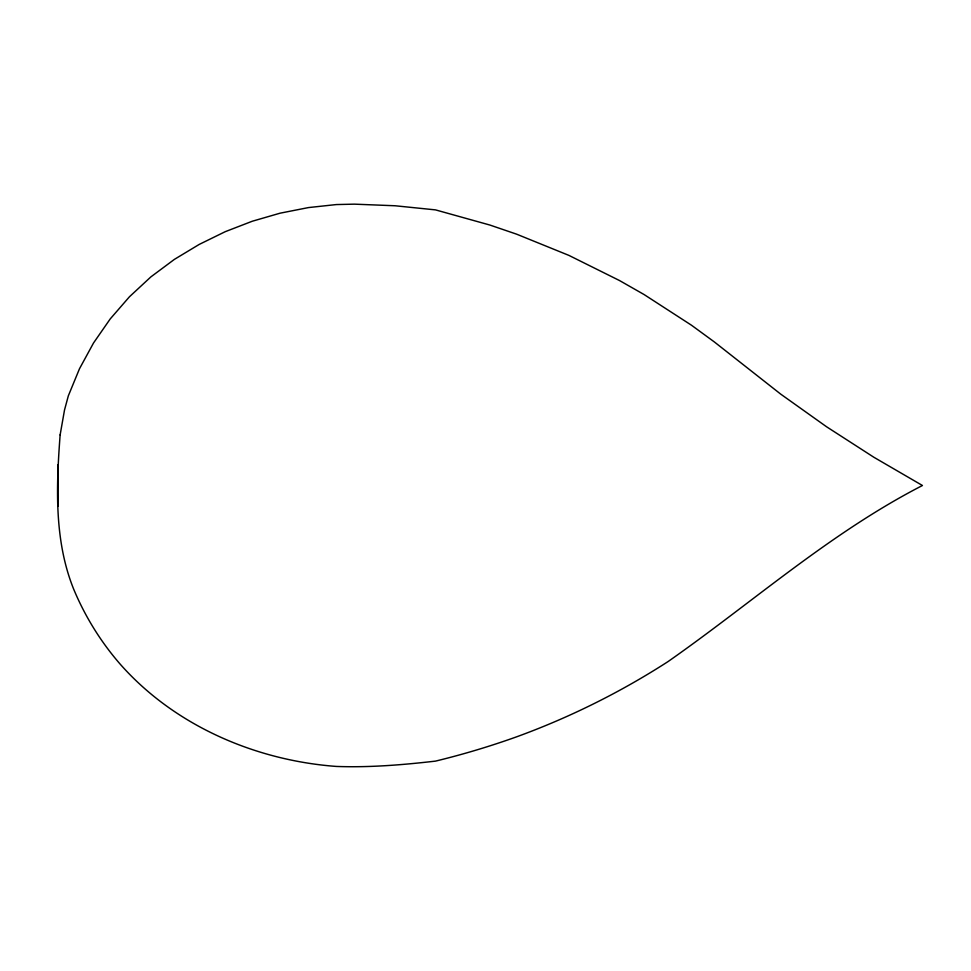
<?xml version="1.0" encoding="UTF-8"?>
<svg xmlns="http://www.w3.org/2000/svg" width="971" height="971" viewBox="0 0 971 971"><rect width="100%" height="100%" fill="white"/><g stroke="black" fill="none" stroke-linecap="round" stroke-linejoin="round"><path stroke-width="1.46" d="M57.969 506.182L57.969 464.818M60.129 434.923C56.294 486.155 54.048 540.277 73.553 588.863C84.793 615.954 100.377 641.212 119.542 663.411C173.809 725.386 254.997 760.378 336.354 766.435C369.49 767.648 402.613 764.905 435.506 761.118C462.949 754.455 490.015 746.347 516.608 736.831C569.686 717.484 620.566 692.202 668.048 661.579C752.646 602.384 829.889 533.079 922.45 485.5L873.827 457.232L826.552 426.755L780.72 394.129L714.28 341.889L691.461 325.212L644.04 294.516L619.498 280.534L568.921 255.397L516.608 234.169L489.882 225.041L435.506 209.882L395.136 205.767L354.391 204.153L336.354 204.565L308.499 207.576L280.085 213.183L252.266 221.242L225.236 231.681L199.213 244.425L174.392 259.378L150.906 276.869L129.434 296.786L110.233 318.913L93.532 342.981L79.501 368.725L68.334 395.84L64.523 409.98L60.129 434.923"/></g></svg>
